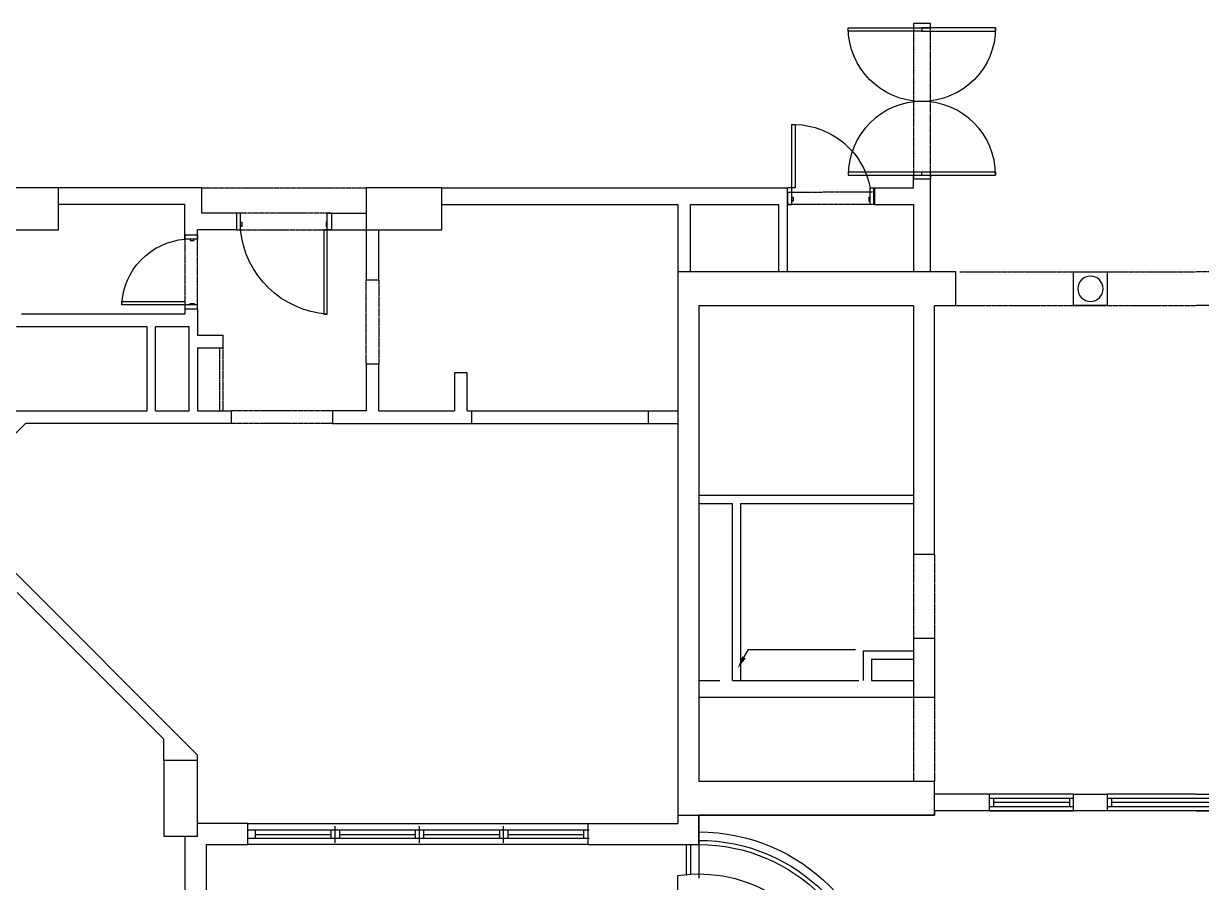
# Model space of a CAD drawing. Header units: millimetres. Extents: x 186805 to 449048, y 2167 to 51540.
# Drawn here: x 263178 to 277161, y 23132 to 33332 of the extents above; entities that cross this region are included whole.
import ezdxf

# ---------------------------------------------------------------- set-up
doc = ezdxf.new("R2010")
doc.units = ezdxf.units.MM
doc.linetypes.add('HIDDEN2', pattern=[0.1875, 0.125, -0.0625])
doc.layers.add('0-60x60-C', color=3, linetype='CONTINUOUS', lineweight=13)
for name, color, linetype in [('A-ABOV', 1, 'HIDDEN2'), ('A-ABOVE DOOR', 1, 'HIDDEN2'), ('A-CONC-BLDG', 6, 'CONTINUOUS'), ('A-CORNICHE', 9, 'CONTINUOUS'), ('a-door', 4, 'CONTINUOUS'), ('A-FLORRAIL', 92, 'CONTINUOUS'), ('a-wall', 140, 'CONTINUOUS'), ('A-WIND', 4, 'CONTINUOUS'), ('ALAN', 6, 'CONTINUOUS'), ('txt1', 4, 'CONTINUOUS')]:
    doc.layers.add(name, color=color, linetype=linetype)

# ---------------------------------------------------------------- blocks, each defined once
blk = doc.blocks.new('A$C7C4A1575')
at = {"layer": 'A-ABOV', "color": 8}
for p, q in [((36345, 22950), (35145, 22950)), ((36345, 22800), (35145, 22800)), ((43745, 21550), (46595, 21550)), ((49445, 21550), (46595, 21550)), ((43795, 21150), (46595, 21150)), ((49395, 21150), (46595, 21150)), ((34795, 20150), (36745, 20150))]:
    blk.add_line(p, q, dxfattribs=at)
at = {"layer": 'A-ABOVE DOOR', "color": 8, "linetype": 'Continuous'}
for p, q in [((39383, 27950), (35343, 27950)), ((35343, 27700), (39383, 27700)), ((44145, 27550), (45145, 27550)), ((44145, 27550), (45145, 27550)), ((46595, 27550), (45545, 27550)), ((46595, 27550), (45545, 27550)), ((46595, 27550), (47645, 27550)), ((45145, 27350), (44145, 27350)), ((45145, 27350), (44145, 27350)), ((46595, 27350), (45545, 27350)), ((46595, 27350), (45545, 27350)), ((46595, 27350), (47645, 27350))]:
    blk.add_line(p, q, dxfattribs=at)
at = {"layer": 'A-ABOVE DOOR', "color": 8}
for p, q in [((43245, 26200), (43245, 27200)), ((43494, 26200), (43495, 27200)), ((43245, 24500), (43245, 25500)), ((43495, 24500), (43495, 25500)), ((36345, 22950), (35145, 22950)), ((35005, 22050), (35005, 22800)), ((35045, 22050), (35045, 22800)), ((36345, 22800), (35145, 22800)), ((36745, 22245), (36745, 21245)), ((36895, 21245), (36895, 22245)), ((34595, 20710), (34595, 21590)), ((34745, 21590), (34745, 20710)), ((35205, 20650), (36335, 20650)), ((36341, 20450), (35205, 20450)), ((42775, 20350), (41745, 20350)), ((41745, 20201), (42775, 20200)), ((43245, 18200), (43245, 20050)), ((43445, 20050), (43445, 18200))]:
    blk.add_line(p, q, dxfattribs=at)
at = {"layer": 'A-CONC-BLDG', "color": 8}
blk.add_lwpolyline([(42320, 29500), (42081, 29574, -0.377986), (40445, 28572), (40445, 28550), (40445, 28550), (40445, 28350), (40445, 28350), (40445, 28318, 0.370665)], format="xyb", close=True, dxfattribs=at)
for points in [[(34745, 26950), (34345, 26950), (34345, 27850), (34745, 27850)], [(32045, 20650), (33095, 20650), (33095, 20150), (32045, 20150)]]:
    blk.add_lwpolyline(points, close=True, dxfattribs=at)
for points in [[(40695, 21550), (43245, 21550), (43245, 24500), (43495, 24500), (43495, 21550), (43745, 21550), (43745, 21150), (40445, 21150), (40445, 27600), (43495, 27600), (43495, 27200), (40695, 27200)], [(40695, 21550), (40695, 27200)], [(43245, 25500), (43495, 25500), (43495, 26200)], [(43245, 25500), (43245, 26200), (43495, 26200)], [(37645, 20150), (36745, 20150), (36745, 20650)], [(36745, 20650), (37645, 20650), (37645, 20150)]]:
    blk.add_lwpolyline(points, dxfattribs=at)
at = {"layer": 'A-CORNICHE', "color": 8}
for radius in [2200, 2100, 2050]:
    blk.add_arc((40695, 30000), radius, 270, 180, dxfattribs=at)
at = {"layer": 'a-door', "color": 8, "lineweight": -3}
for p, q in [((42469, 19960), (42469, 20000)), ((42469, 20000), (44219, 20000)), ((43444, 20050), (43244, 20050)), ((43244, 20050), (43244, 20000)), ((43244, 20000), (43444, 20000)), ((43344, 20000), (43344, 19960)), ((43444, 20000), (43444, 20050)), ((44219, 19960), (44219, 20000)), ((42469, 19960), (44219, 19960)), ((43344, 18290), (42469, 18290)), ((42469, 18290), (42469, 18250)), ((42469, 18250), (43344, 18250)), ((43244, 18200), (43244, 18250)), ((43244, 18250), (43444, 18250)), ((43344, 18290), (44219, 18290)), ((43344, 18250), (43344, 18290)), ((44219, 18250), (43344, 18250)), ((43444, 18250), (43444, 18200)), ((44219, 18290), (44219, 18250))]:
    blk.add_line(p, q, dxfattribs=at)
for points in [[(34595, 21540), (33845, 21540), (33845, 21500), (34595, 21500), (34595, 21590)], [(34595, 21590), (34745, 21590), (34745, 21540), (34595, 21540)], [(36285, 20650), (36245, 20650), (36245, 21650), (36285, 21650)], [(36285, 21650), (36285, 20450), (36335, 20450), (36335, 20650), (36285, 20650)], [(34655, 20760), (34655, 20775), (34705, 20775), (34705, 20760)], [(35255, 20560), (35270, 20560), (35270, 20610), (35255, 20610)], [(36285, 20560), (36270, 20560), (36270, 20610), (36285, 20610)], [(41800, 20350), (41800, 19400), (41840, 19400), (41840, 20150), (41750, 20150)], [(41750, 20200), (41750, 20350), (41800, 20350)], [(41800, 20260), (41815, 20260), (41815, 20310), (41800, 20310)], [(42730, 20260), (42715, 20260), (42715, 20310), (42730, 20310)]]:
    blk.add_lwpolyline(points, dxfattribs=at)
for points in [[(34655, 21540), (34655, 21525), (34705, 21525), (34705, 21540)], [(34595, 20760), (34595, 20710), (34745, 20710), (34745, 20760)], [(35255, 20450), (35205, 20450), (35205, 20650), (35255, 20650)], [(42730, 20150), (42780, 20150), (42780, 20350), (42730, 20350)]]:
    blk.add_lwpolyline(points, close=True, dxfattribs=at)
for centre, radius, start, end in [((34661, 21574), 816, 182.3687, 265.3847), ((36359, 20543), 1109, 93.8225, 174.4841), ((41816, 20331), 932, 271.4711, 348.7704), ((43344, 18250), 875, 0, 180)]:
    blk.add_arc(centre, radius, start, end, dxfattribs=at)
at = {"layer": 'a-door', "color": 8, "lineweight": -3, "extrusion": (0, 0, -1)}
blk.add_arc((-43344, 20000), 875, 180, 0, dxfattribs=at)
at = {"layer": 'A-FLORRAIL', "color": 8}
for p, q in [((40545, 27950), (40545, 28300)), ((40595, 27950), (40595, 28300))]:
    blk.add_line(p, q, dxfattribs=at)
at = {"layer": 'a-wall', "color": 8}
for p, q in [((34595, 27850), (34595, 29750)), ((34845, 27950), (34845, 29750)), ((34845, 27950), (35343, 27950)), ((35343, 27950), (35343, 27700)), ((39383, 27950), (39383, 27700)), ((39383, 27950), (40695, 27950)), ((40695, 27950), (40695, 27600)), ((35343, 27700), (34745, 27700)), ((39383, 27700), (40445, 27700)), ((40445, 27600), (40445, 27700)), ((44145, 27550), (43495, 27550)), ((44145, 27550), (44145, 27350)), ((45545, 27550), (45145, 27550)), ((45145, 27550), (45145, 27350)), ((45545, 27350), (45545, 27550)), ((44145, 27350), (43495, 27350)), ((45145, 27350), (45545, 27350)), ((32547, 24689), (34745, 26888)), ((34345, 26950), (34345, 26700)), ((34745, 26950), (34745, 26888)), ((34345, 26700), (32603, 24958)), ((40695, 26200), (43245, 26200)), ((40695, 26000), (40945, 26000)), ((41095, 26000), (41095, 23900)), ((41095, 26000), (42595, 26000)), ((41195, 26000), (41195, 23900)), ((42645, 25650), (42645, 26000)), ((42745, 25750), (42745, 26000)), ((42745, 26000), (43245, 26000)), ((42745, 25750), (43245, 25750)), ((42645, 25650), (43245, 25650)), ((40695, 23900), (41095, 23900)), ((40695, 23800), (43245, 23800)), ((41195, 23900), (43245, 23900)), ((32702, 22950), (32485, 23166)), ((35145, 22950), (32702, 22950)), ((35145, 22800), (35145, 22950)), ((36345, 22950), (37995, 22950)), ((36345, 22800), (36345, 22950)), ((37995, 22950), (40095, 22950)), ((37995, 22800), (37995, 22950)), ((40095, 22950), (40445, 22950)), ((40095, 22800), (40095, 22950)), ((32463, 22800), (34145, 22800)), ((34145, 22800), (34145, 21800)), ((34245, 22800), (34245, 21800)), ((34245, 22800), (34645, 22800)), ((34645, 22800), (34645, 21800)), ((34745, 22800), (35145, 22800)), ((34745, 22050), (34745, 22800)), ((36745, 22800), (36345, 22800)), ((36745, 22245), (36745, 22800)), ((36895, 22800), (36895, 22245)), ((36895, 22800), (37795, 22800)), ((37795, 22350), (37795, 22800)), ((37945, 22800), (37945, 22350)), ((37945, 22800), (37995, 22800)), ((37995, 22800), (40095, 22800)), ((40095, 22800), (40445, 22800)), ((36895, 22245), (36745, 22245)), ((37945, 22350), (37795, 22350)), ((34745, 22050), (35045, 22050)), ((35045, 21900), (35045, 22050)), ((34745, 21590), (34745, 21900)), ((34745, 21900), (35045, 21900)), ((34145, 21800), (32594, 21800)), ((34645, 21800), (34245, 21800)), ((34595, 21650), (32656, 21650)), ((34595, 21590), (34595, 21650)), ((34595, 21590), (34745, 21590)), ((45145, 21550), (45145, 21150)), ((45545, 21550), (45145, 21550)), ((45545, 21150), (45545, 21550)), ((36745, 20650), (36745, 21245)), ((36745, 21245), (36895, 21245)), ((36895, 21245), (36895, 20650)), ((40445, 20350), (40445, 21150)), ((40595, 21150), (40595, 20350)), ((41645, 21151), (41645, 20350)), ((41745, 20150), (41745, 21151)), ((43245, 20350), (43245, 21150)), ((43445, 21150), (43445, 20050)), ((45145, 21150), (45545, 21150)), ((34595, 20710), (34745, 20710)), ((34595, 20710), (34595, 20350)), ((34745, 20710), (34745, 20650)), ((35205, 20650), (34745, 20650)), ((35205, 20450), (35205, 20650)), ((36335, 20650), (36745, 20650)), ((36335, 20450), (36335, 20650)), ((34795, 20450), (34795, 20150)), ((35205, 20450), (34795, 20450)), ((36335, 20450), (36745, 20450)), ((34595, 20350), (33095, 20350)), ((37645, 20350), (40445, 20350)), ((40600, 20350), (41645, 20350)), ((42775, 20350), (43245, 20350)), ((42775, 20350), (42775, 20150)), ((34795, 20150), (33095, 20150)), ((37645, 20150), (41745, 20150)), ((42775, 20150), (43245, 20150)), ((43245, 20150), (43245, 20050)), ((43444, 18200), (43244, 18200))]:
    blk.add_line(p, q, dxfattribs=at)
at = {"layer": 'a-wall', "color": 8, "lineweight": -3}
blk.add_line((43445, 20050), (43245, 20050), dxfattribs=at)
at = {"layer": 'a-wall', "color": 8}
blk.add_circle((45345, 21350), 150, dxfattribs=at)
at = {"layer": 'A-WIND', "color": 8}
for p, q in [((39393, 27880), (35343, 27880)), ((35428, 27780), (35428, 27880)), ((35428, 27830), (36328, 27830)), ((36328, 27780), (36328, 27880)), ((36378, 27930), (36378, 27730)), ((36428, 27780), (36428, 27880)), ((36428, 27830), (37328, 27830)), ((37328, 27780), (37328, 27880)), ((37378, 27930), (37378, 27730)), ((37428, 27780), (37428, 27880)), ((37428, 27830), (38328, 27830)), ((38328, 27780), (38328, 27880)), ((38378, 27930), (38378, 27730)), ((38428, 27780), (38428, 27880)), ((38428, 27830), (39328, 27830)), ((39328, 27780), (39328, 27880)), ((39393, 27780), (35343, 27780)), ((44145, 27500), (45145, 27500)), ((44195, 27400), (44195, 27500)), ((45095, 27450), (44195, 27450)), ((45095, 27400), (45095, 27500)), ((45545, 27500), (47645, 27500)), ((45595, 27400), (45595, 27500)), ((47595, 27450), (45595, 27450)), ((44145, 27400), (45145, 27400)), ((45545, 27400), (47645, 27400))]:
    blk.add_line(p, q, dxfattribs=at)
at = {"layer": 'ALAN', "color": 8}
for p, q in [((40695, 27600), (40695, 28350)), ((43495, 27600), (40695, 27600)), ((43495, 27550), (43495, 27600)), ((49695, 27550), (43495, 27550))]:
    blk.add_line(p, q, dxfattribs=at)
at = {"layer": 'txt1', "color": 8}
for p, q in [((41231, 25728), (41285, 25635)), ((41231, 25728), (41285, 25635)), ((41285, 25635), (42554, 25635))]:
    blk.add_line(p, q, dxfattribs=at)
blk.add_solid([(41156, 25858), (41253, 25741), (41210, 25716)], dxfattribs=at)
blk.add_solid([(41156, 25858), (41253, 25741), (41210, 25716)], dxfattribs=at)
blk = doc.blocks.new('A$C32DD6ECA')
at = {"layer": '0-60x60-C', "color": 16, "xscale": 0.04183124983683228, "yscale": 0.04183124983683228, "zscale": 0.04183124983683228, "rotation": 180}
blk.add_blockref('A$C7C4A1575', (4397.08, 2202.64), dxfattribs=at)

msp = doc.modelspace()

# ---------------------------------------------------------------- block references
at = {"layer": '0-60x60-C', "color": 16, "xscale": -23.90557308239969, "yscale": 23.90557308239969, "zscale": 23.90557308239969}
msp.add_blockref('A$C32DD6ECA', (335613.6, -1123), dxfattribs=at)

doc.saveas('drawing.dxf')
